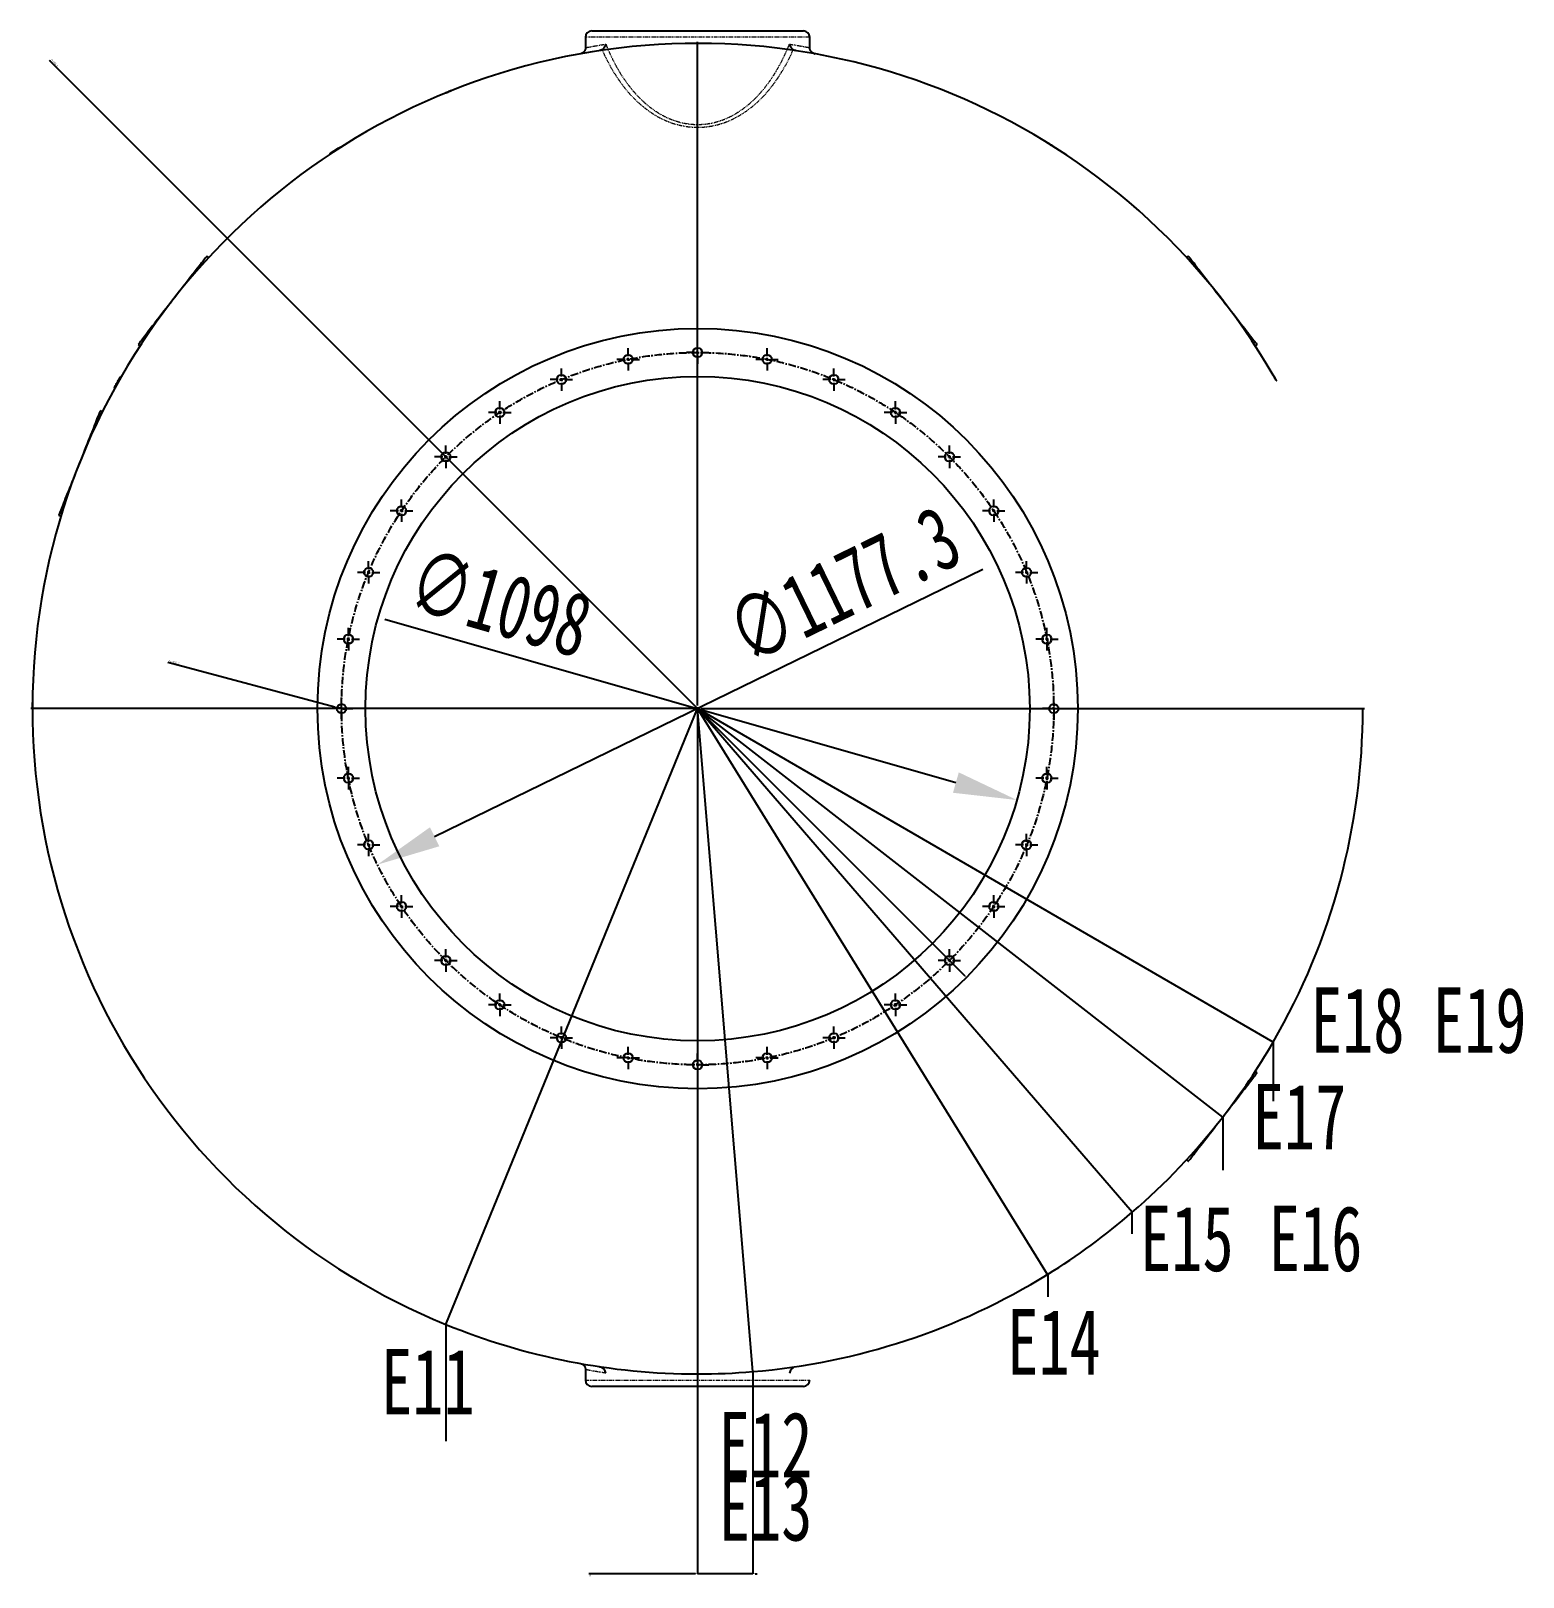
# Model space of a CAD drawing. Header units: millimetres. Extents: x -12403 to 8666, y -15213 to 13435.
# Drawn here: x -12403 to -9937, y -13900 to -11345 of the extents above; entities that cross this region are included whole.
import ezdxf

# ---------------------------------------------------------------- set-up
doc = ezdxf.new("R2010")
doc.units = ezdxf.units.MM
doc.header["$PDSIZE"] = -1
doc.linetypes.add('CENTERX2', pattern=[20.32, 12.7, -2.54, 2.54, -2.54])
doc.linetypes.add('PHANTOM', pattern=[12.7, 6.35, -1.27, 1.27, -1.27, 1.27, -1.27])
doc.layers.add('10', color=7, linetype='Continuous')
doc.styles.add('SLDTEXTSTYLE0', font='TXT', dxfattribs={"width": 0.7})
doc.dimstyles.new('SLDDIMSTYLE10', dxfattribs={"dimscale": 30, "dimtxt": 3.5, "dimasz": 3.5, "dimexe": 0, "dimexo": 0.0625, "dimgap": 0.875, "dimtad": 2, "dimdec": 1, "dimrnd": 1e-09, "dimzin": 12, "dimdsep": 46, "dimtxsty": 'SLDTEXTSTYLE0', "dimcen": 0, "dimadec": 0, "dimazin": 3, "dimtfac": 1, "dimtdec": 1, "dimtmove": 0, "dimatfit": 3, "dimfxl": 0, "dimfrac": 2, "dimtolj": 1, "dimtzin": 12, "dimarcsym": 0})
doc.dimstyles.new('SLDDIMSTYLE11', dxfattribs={"dimtxt": 3.5, "dimasz": 3.5, "dimexe": 0, "dimexo": 0.0625, "dimgap": 0.875, "dimtad": 2, "dimdec": 1, "dimrnd": 1e-09, "dimzin": 12, "dimdsep": 46, "dimtxsty": 'SLDTEXTSTYLE0', "dimcen": 0, "dimadec": 0, "dimazin": 3, "dimtfac": 1, "dimtdec": 1, "dimtmove": 0, "dimatfit": 3, "dimfxl": 0, "dimfrac": 2, "dimtolj": 1, "dimtzin": 12, "dimarcsym": 0})
doc.dimstyles.new('SLDDIMSTYLE12', dxfattribs={"dimtxt": 3.5, "dimasz": 3.5, "dimexe": 0, "dimexo": 0.0625, "dimgap": 0.875, "dimtad": 2, "dimdec": 1, "dimrnd": 1e-09, "dimzin": 12, "dimdsep": 46, "dimtxsty": 'SLDTEXTSTYLE0', "dimblk1": 'NONE', "dimsah": 1, "dimcen": 0, "dimadec": 0, "dimazin": 3, "dimtfac": 1, "dimtdec": 1, "dimtmove": 0, "dimatfit": 3, "dimldrblk": 'NONE', "dimfxl": 0, "dimfrac": 2, "dimtolj": 1, "dimtzin": 12, "dimarcsym": 0})
doc.dimstyles.new('SLDDIMSTYLE9', dxfattribs={"dimtxt": 3.5, "dimasz": 3.5, "dimexe": 0, "dimexo": 0.0625, "dimgap": 0.875, "dimtad": 2, "dimdec": 0, "dimrnd": 1e-09, "dimzin": 12, "dimdsep": 46, "dimtxsty": 'SLDTEXTSTYLE0', "dimcen": 0.09, "dimadec": 0, "dimazin": 3, "dimtfac": 1, "dimtdec": 0, "dimtmove": 0, "dimatfit": 0, "dimfxl": 0, "dimfrac": 2, "dimtolj": 1, "dimtzin": 12, "dimarcsym": 0})

# ---------------------------------------------------------------- blocks, each defined once
blk = doc.blocks.new('*D258')
at = {"layer": '10', "color": 0, "lineweight": -2, "transparency": 16777216}
for p, q in [((-11301.4, -13567), (-11301.4, -13894.7)), ((-11209.9, -13635.7), (-11209.9, -13894.7)), ((-11304.9, -13894.7), (-11481.3, -13894.7)), ((-11209.9, -13894.7), (-11301.4, -13894.7)), ((-11206.4, -13894.7), (-11202.9, -13894.7))]:
    blk.add_line(p, q, dxfattribs=at)
at = {"layer": '10', "color": 0, "transparency": 16777216}
for points in [[(-11304.9, -13894.1), (-11304.9, -13895.3), (-11301.4, -13894.7)], [(-11206.4, -13894.1), (-11206.4, -13895.3), (-11209.9, -13894.7)]]:
    blk.add_solid(points, dxfattribs=at)
at = {"layer": 'Defpoints', "color": 0, "transparency": 16777216}
for p in [(-11301.4, -13567), (-11209.9, -13635.6), (-11301.4, -13894.7)]:
    blk.add_point(p, dxfattribs=at)
at = {"layer": '10', "color": 0, "transparency": 16777216, "insert": (-11478.8, -13895.6), "char_height": 3.5, "attachment_point": 2, "style": 'SLDTEXTSTYLE0'}
blk.add_mtext('\\A1;91', dxfattribs=at)
blk = doc.blocks.new('*D259')
at = {"layer": '10', "color": 0, "lineweight": -2, "transparency": 16777216}
blk.add_line((-10829.7, -12235.1), (-11736.2, -12676.7), dxfattribs=at)
at = {"layer": '10', "color": 0, "transparency": 16777216}
blk.add_solid([(-11743.8, -12660.9), (-11728.5, -12692.4), (-11830.6, -12722.7)], dxfattribs=at)
at = {"layer": 'Defpoints', "color": 0, "transparency": 16777216}
for p in [(-10772.2, -12207.1), (-11830.6, -12722.7)]:
    blk.add_point(p, dxfattribs=at)
at = {"layer": '10', "color": 0, "transparency": 16777216, "insert": (-11263.1, -12300.3), "char_height": 105, "attachment_point": 1, "rotation": 25.972, "style": 'SLDTEXTSTYLE0'}
blk.add_mtext('\\A1;∅1177.3', dxfattribs=at)
blk = doc.blocks.new('*D260')
at = {"layer": '10', "color": 0, "lineweight": -2, "transparency": 16777216}
blk.add_line((-12373.1, -11393.1), (-10859.6, -12906.7), dxfattribs=at)
at = {"layer": '10', "color": 0, "transparency": 16777216}
blk.add_solid([(-10859.2, -12906.3), (-10860, -12907.1), (-10857.1, -12909.2)], dxfattribs=at)
at = {"layer": 'Defpoints', "color": 0, "transparency": 16777216}
for p in [(-11745.6, -12020.6), (-10857.1, -12909.2)]:
    blk.add_point(p, dxfattribs=at)
at = {"layer": '10', "color": 0, "transparency": 16777216, "insert": (-12369.4, -11390.7), "char_height": 3.5, "attachment_point": 1, "rotation": 315, "style": 'SLDTEXTSTYLE0'}
blk.add_mtext('\\A1;∅1256.6', dxfattribs=at)
blk = doc.blocks.new('*D261')
at = {"layer": '10', "color": 0, "lineweight": -2, "transparency": 16777216}
blk.add_line((-11818.4, -12316.9), (-10874.5, -12587), dxfattribs=at)
at = {"layer": '10', "color": 0, "transparency": 16777216}
blk.add_solid([(-10869.7, -12570.2), (-10879.3, -12603.9), (-10773.6, -12615.9)], dxfattribs=at)
at = {"layer": 'Defpoints', "color": 0, "transparency": 16777216}
for p in [(-11829.2, -12313.8), (-10773.6, -12615.9)]:
    blk.add_point(p, dxfattribs=at)
at = {"layer": '10', "color": 0, "transparency": 16777216, "insert": (-11757.1, -12197.9), "char_height": 105, "attachment_point": 1, "rotation": 344.0295, "style": 'SLDTEXTSTYLE0'}
blk.add_mtext('\\A1;∅1098', dxfattribs=at)
blk = doc.blocks.new('*D262')
at = {"layer": '10', "color": 0, "lineweight": -2, "transparency": 16777216}
for p, q in [((-12176.9, -12388), (-11900.9, -12462)), ((-11882.6, -12466.9), (-11897.5, -12462.9))]:
    blk.add_line(p, q, dxfattribs=at)
at = {"layer": '10', "color": 0, "transparency": 16777216}
blk.add_solid([(-11900.7, -12461.4), (-11901, -12462.5), (-11897.5, -12462.9)], dxfattribs=at)
at = {"layer": 'Defpoints', "color": 0, "transparency": 16777216}
for p in [(-11897.5, -12462.9), (-11882.6, -12466.9)]:
    blk.add_point(p, dxfattribs=at)
at = {"layer": '10', "color": 0, "transparency": 16777216, "insert": (-12175, -12384), "char_height": 3.5, "attachment_point": 1, "rotation": 345, "style": 'SLDTEXTSTYLE0'}
blk.add_mtext('\\A1;32-∅15.5', dxfattribs=at)
blk = doc.blocks.new('_NONE')
blk = doc.blocks.new('SW_CENTERMARKSYMBOL_89')
at = {"layer": '10', "color": 0}
for p, q in [((0, 0.167), (0, 20.417)), ((-0.167, 0), (-20.417, 0)), ((0, 0), (-0.083, 0)), ((0, 0), (0, 0.083)), ((0, 0), (0, -0.083)), ((0, 0), (0.083, 0)), ((0.167, 0), (20.417, 0)), ((0, -0.167), (0, -20.417))]:
    blk.add_line(p, q, dxfattribs=at)
blk = doc.blocks.new('SW_CENTERMARKSYMBOL_90')
at = {"layer": '10', "color": 0}
for p, q in [((-0.167, 0), (-0.6, 0)), ((0, 0), (-0.083, 0)), ((0, 0.167), (0, 0.6)), ((0, 0), (0, 0.083)), ((0, 0), (0, -0.083)), ((0, 0), (0.083, 0)), ((0.167, 0), (0.6, 0)), ((0, -0.167), (0, -0.6))]:
    blk.add_line(p, q, dxfattribs=at)
blk = doc.blocks.new('SW_CENTERMARKSYMBOL_91')
at = {"layer": '10', "color": 0}
for p, q in [((-0.167, 0), (-0.6, 0)), ((0, 0), (-0.083, 0)), ((0, 0.167), (0, 0.6)), ((0, 0), (0, 0.083)), ((0, 0), (0, -0.083)), ((0, 0), (0.083, 0)), ((0.167, 0), (0.6, 0)), ((0, -0.167), (0, -0.6))]:
    blk.add_line(p, q, dxfattribs=at)
blk = doc.blocks.new('SW_CENTERMARKSYMBOL_92')
at = {"layer": '10', "color": 0}
for p, q in [((-0.167, 0), (-0.6, 0)), ((0, 0), (-0.083, 0)), ((0, 0.167), (0, 0.6)), ((0, 0), (0, 0.083)), ((0, 0), (0, -0.083)), ((0, 0), (0.083, 0)), ((0.167, 0), (0.6, 0)), ((0, -0.167), (0, -0.6))]:
    blk.add_line(p, q, dxfattribs=at)
blk = doc.blocks.new('SW_CENTERMARKSYMBOL_93')
at = {"layer": '10', "color": 0}
for p, q in [((-0.167, 0), (-0.6, 0)), ((0, 0), (-0.083, 0)), ((0, 0.167), (0, 0.6)), ((0, 0), (0, 0.083)), ((0, 0), (0, -0.083)), ((0, 0), (0.083, 0)), ((0.167, 0), (0.6, 0)), ((0, -0.167), (0, -0.6))]:
    blk.add_line(p, q, dxfattribs=at)
blk = doc.blocks.new('SW_CENTERMARKSYMBOL_94')
at = {"layer": '10', "color": 0}
for p, q in [((-0.167, 0), (-0.6, 0)), ((0, 0), (-0.083, 0)), ((0, 0.167), (0, 0.6)), ((0, 0), (0, 0.083)), ((0, 0), (0, -0.083)), ((0, 0), (0.083, 0)), ((0.167, 0), (0.6, 0)), ((0, -0.167), (0, -0.6))]:
    blk.add_line(p, q, dxfattribs=at)
blk = doc.blocks.new('SW_CENTERMARKSYMBOL_95')
at = {"layer": '10', "color": 0}
for p, q in [((-0.167, 0), (-0.6, 0)), ((0, 0), (-0.083, 0)), ((0, 0.167), (0, 0.6)), ((0, 0), (0, 0.083)), ((0, 0), (0, -0.083)), ((0, 0), (0.083, 0)), ((0.167, 0), (0.6, 0)), ((0, -0.167), (0, -0.6))]:
    blk.add_line(p, q, dxfattribs=at)
blk = doc.blocks.new('SW_CENTERMARKSYMBOL_96')
at = {"layer": '10', "color": 0}
for p, q in [((-0.167, 0), (-0.6, 0)), ((0, 0), (-0.083, 0)), ((0, 0.167), (0, 0.6)), ((0, 0), (0, 0.083)), ((0, 0), (0, -0.083)), ((0, 0), (0.083, 0)), ((0.167, 0), (0.6, 0)), ((0, -0.167), (0, -0.6))]:
    blk.add_line(p, q, dxfattribs=at)
blk = doc.blocks.new('SW_CENTERMARKSYMBOL_97')
at = {"layer": '10', "color": 0}
for p, q in [((-0.167, 0), (-0.6, 0)), ((0, 0), (-0.083, 0)), ((0, 0.167), (0, 0.6)), ((0, 0), (0, 0.083)), ((0, 0), (0, -0.083)), ((0, 0), (0.083, 0)), ((0.167, 0), (0.6, 0)), ((0, -0.167), (0, -0.6))]:
    blk.add_line(p, q, dxfattribs=at)
blk = doc.blocks.new('SW_CENTERMARKSYMBOL_98')
at = {"layer": '10', "color": 0}
for p, q in [((-0.167, 0), (-0.6, 0)), ((0, 0), (-0.083, 0)), ((0, 0.167), (0, 0.6)), ((0, 0), (0, 0.083)), ((0, 0), (0, -0.083)), ((0, 0), (0.083, 0)), ((0.167, 0), (0.6, 0)), ((0, -0.167), (0, -0.6))]:
    blk.add_line(p, q, dxfattribs=at)
blk = doc.blocks.new('SW_CENTERMARKSYMBOL_99')
at = {"layer": '10', "color": 0}
for p, q in [((-0.167, 0), (-0.6, 0)), ((0, 0), (-0.083, 0)), ((0, 0.167), (0, 0.6)), ((0, 0), (0, 0.083)), ((0, 0), (0, -0.083)), ((0, 0), (0.083, 0)), ((0.167, 0), (0.6, 0)), ((0, -0.167), (0, -0.6))]:
    blk.add_line(p, q, dxfattribs=at)
blk = doc.blocks.new('SW_CENTERMARKSYMBOL_100')
at = {"layer": '10', "color": 0}
for p, q in [((-0.167, 0), (-0.6, 0)), ((0, 0), (-0.083, 0)), ((0, 0.167), (0, 0.6)), ((0, 0), (0, 0.083)), ((0, 0), (0, -0.083)), ((0, 0), (0.083, 0)), ((0.167, 0), (0.6, 0)), ((0, -0.167), (0, -0.6))]:
    blk.add_line(p, q, dxfattribs=at)
blk = doc.blocks.new('SW_CENTERMARKSYMBOL_101')
at = {"layer": '10', "color": 0}
for p, q in [((-0.167, 0), (-0.6, 0)), ((0, 0), (-0.083, 0)), ((0, 0.167), (0, 0.6)), ((0, 0), (0, 0.083)), ((0, 0), (0, -0.083)), ((0, 0), (0.083, 0)), ((0.167, 0), (0.6, 0)), ((0, -0.167), (0, -0.6))]:
    blk.add_line(p, q, dxfattribs=at)
blk = doc.blocks.new('SW_CENTERMARKSYMBOL_102')
at = {"layer": '10', "color": 0}
for p, q in [((-0.167, 0), (-0.6, 0)), ((0, 0), (-0.083, 0)), ((0, 0.167), (0, 0.6)), ((0, 0), (0, 0.083)), ((0, 0), (0, -0.083)), ((0, 0), (0.083, 0)), ((0.167, 0), (0.6, 0)), ((0, -0.167), (0, -0.6))]:
    blk.add_line(p, q, dxfattribs=at)
blk = doc.blocks.new('SW_CENTERMARKSYMBOL_103')
at = {"layer": '10', "color": 0}
for p, q in [((-0.167, 0), (-0.6, 0)), ((0, 0), (-0.083, 0)), ((0, 0.167), (0, 0.6)), ((0, 0), (0, 0.083)), ((0, 0), (0, -0.083)), ((0, 0), (0.083, 0)), ((0.167, 0), (0.6, 0)), ((0, -0.167), (0, -0.6))]:
    blk.add_line(p, q, dxfattribs=at)
blk = doc.blocks.new('SW_CENTERMARKSYMBOL_104')
at = {"layer": '10', "color": 0}
for p, q in [((-0.167, 0), (-0.6, 0)), ((0, 0), (-0.083, 0)), ((0, 0.167), (0, 0.6)), ((0, 0), (0, 0.083)), ((0, 0), (0, -0.083)), ((0, 0), (0.083, 0)), ((0.167, 0), (0.6, 0)), ((0, -0.167), (0, -0.6))]:
    blk.add_line(p, q, dxfattribs=at)
blk = doc.blocks.new('SW_CENTERMARKSYMBOL_105')
at = {"layer": '10', "color": 0}
for p, q in [((-0.167, 0), (-0.6, 0)), ((0, 0), (-0.083, 0)), ((0, 0.167), (0, 0.6)), ((0, 0), (0, 0.083)), ((0, 0), (0, -0.083)), ((0, 0), (0.083, 0)), ((0.167, 0), (0.6, 0)), ((0, -0.167), (0, -0.6))]:
    blk.add_line(p, q, dxfattribs=at)
blk = doc.blocks.new('SW_CENTERMARKSYMBOL_106')
at = {"layer": '10', "color": 0}
for p, q in [((-0.167, 0), (-0.6, 0)), ((0, 0), (-0.083, 0)), ((0, 0.167), (0, 0.6)), ((0, 0), (0, 0.083)), ((0, 0), (0, -0.083)), ((0, 0), (0.083, 0)), ((0.167, 0), (0.6, 0)), ((0, -0.167), (0, -0.6))]:
    blk.add_line(p, q, dxfattribs=at)
blk = doc.blocks.new('SW_CENTERMARKSYMBOL_107')
at = {"layer": '10', "color": 0}
for p, q in [((-0.167, 0), (-0.6, 0)), ((0, 0), (-0.083, 0)), ((0, 0.167), (0, 0.6)), ((0, 0), (0, 0.083)), ((0, 0), (0, -0.083)), ((0, 0), (0.083, 0)), ((0.167, 0), (0.6, 0)), ((0, -0.167), (0, -0.6))]:
    blk.add_line(p, q, dxfattribs=at)
blk = doc.blocks.new('SW_CENTERMARKSYMBOL_108')
at = {"layer": '10', "color": 0}
for p, q in [((-0.167, 0), (-0.6, 0)), ((0, 0), (-0.083, 0)), ((0, 0.167), (0, 0.6)), ((0, 0), (0, 0.083)), ((0, 0), (0, -0.083)), ((0, 0), (0.083, 0)), ((0.167, 0), (0.6, 0)), ((0, -0.167), (0, -0.6))]:
    blk.add_line(p, q, dxfattribs=at)
blk = doc.blocks.new('SW_CENTERMARKSYMBOL_109')
at = {"layer": '10', "color": 0}
for p, q in [((-0.167, 0), (-0.6, 0)), ((0, 0), (-0.083, 0)), ((0, 0.167), (0, 0.6)), ((0, 0), (0, 0.083)), ((0, 0), (0, -0.083)), ((0, 0), (0.083, 0)), ((0.167, 0), (0.6, 0)), ((0, -0.167), (0, -0.6))]:
    blk.add_line(p, q, dxfattribs=at)
blk = doc.blocks.new('SW_CENTERMARKSYMBOL_110')
at = {"layer": '10', "color": 0}
for p, q in [((-0.167, 0), (-0.6, 0)), ((0, 0), (-0.083, 0)), ((0, 0.167), (0, 0.6)), ((0, 0), (0, 0.083)), ((0, 0), (0, -0.083)), ((0, 0), (0.083, 0)), ((0.167, 0), (0.6, 0)), ((0, -0.167), (0, -0.6))]:
    blk.add_line(p, q, dxfattribs=at)
blk = doc.blocks.new('SW_CENTERMARKSYMBOL_111')
at = {"layer": '10', "color": 0}
for p, q in [((-0.167, 0), (-0.6, 0)), ((0, 0), (-0.083, 0)), ((0, 0.167), (0, 0.6)), ((0, 0), (0, 0.083)), ((0, 0), (0, -0.083)), ((0, 0), (0.083, 0)), ((0.167, 0), (0.6, 0)), ((0, -0.167), (0, -0.6))]:
    blk.add_line(p, q, dxfattribs=at)
blk = doc.blocks.new('SW_CENTERMARKSYMBOL_112')
at = {"layer": '10', "color": 0}
for p, q in [((-0.167, 0), (-0.6, 0)), ((0, 0), (-0.083, 0)), ((0, 0.167), (0, 0.6)), ((0, 0), (0, 0.083)), ((0, 0), (0, -0.083)), ((0, 0), (0.083, 0)), ((0.167, 0), (0.6, 0)), ((0, -0.167), (0, -0.6))]:
    blk.add_line(p, q, dxfattribs=at)
blk = doc.blocks.new('SW_CENTERMARKSYMBOL_113')
at = {"layer": '10', "color": 0}
for p, q in [((-0.167, 0), (-0.6, 0)), ((0, 0), (-0.083, 0)), ((0, 0.167), (0, 0.6)), ((0, 0), (0, 0.083)), ((0, 0), (0, -0.083)), ((0, 0), (0.083, 0)), ((0.167, 0), (0.6, 0)), ((0, -0.167), (0, -0.6))]:
    blk.add_line(p, q, dxfattribs=at)
blk = doc.blocks.new('SW_CENTERMARKSYMBOL_114')
at = {"layer": '10', "color": 0}
for p, q in [((-0.167, 0), (-0.6, 0)), ((0, 0), (-0.083, 0)), ((0, 0.167), (0, 0.6)), ((0, 0), (0, 0.083)), ((0, 0), (0, -0.083)), ((0, 0), (0.083, 0)), ((0.167, 0), (0.6, 0)), ((0, -0.167), (0, -0.6))]:
    blk.add_line(p, q, dxfattribs=at)
blk = doc.blocks.new('SW_CENTERMARKSYMBOL_115')
at = {"layer": '10', "color": 0}
for p, q in [((-0.167, 0), (-0.6, 0)), ((0, 0), (-0.083, 0)), ((0, 0.167), (0, 0.6)), ((0, 0), (0, 0.083)), ((0, 0), (0, -0.083)), ((0, 0), (0.083, 0)), ((0.167, 0), (0.6, 0)), ((0, -0.167), (0, -0.6))]:
    blk.add_line(p, q, dxfattribs=at)
blk = doc.blocks.new('SW_CENTERMARKSYMBOL_116')
at = {"layer": '10', "color": 0}
for p, q in [((-0.167, 0), (-0.6, 0)), ((0, 0), (-0.083, 0)), ((0, 0.167), (0, 0.6)), ((0, 0), (0, 0.083)), ((0, 0), (0, -0.083)), ((0, 0), (0.083, 0)), ((0.167, 0), (0.6, 0)), ((0, -0.167), (0, -0.6))]:
    blk.add_line(p, q, dxfattribs=at)
blk = doc.blocks.new('SW_CENTERMARKSYMBOL_117')
at = {"layer": '10', "color": 0}
for p, q in [((-0.167, 0), (-0.6, 0)), ((0, 0), (-0.083, 0)), ((0, 0.167), (0, 0.6)), ((0, 0), (0, 0.083)), ((0, 0), (0, -0.083)), ((0, 0), (0.083, 0)), ((0.167, 0), (0.6, 0)), ((0, -0.167), (0, -0.6))]:
    blk.add_line(p, q, dxfattribs=at)
blk = doc.blocks.new('SW_CENTERMARKSYMBOL_118')
at = {"layer": '10', "color": 0}
for p, q in [((-0.167, 0), (-0.6, 0)), ((0, 0), (-0.083, 0)), ((0, 0.167), (0, 0.6)), ((0, 0), (0, 0.083)), ((0, 0), (0, -0.083)), ((0, 0), (0.083, 0)), ((0.167, 0), (0.6, 0)), ((0, -0.167), (0, -0.6))]:
    blk.add_line(p, q, dxfattribs=at)
blk = doc.blocks.new('SW_CENTERMARKSYMBOL_119')
at = {"layer": '10', "color": 0}
for p, q in [((-0.167, 0), (-0.6, 0)), ((0, 0), (-0.083, 0)), ((0, 0.167), (0, 0.6)), ((0, 0), (0, 0.083)), ((0, 0), (0, -0.083)), ((0, 0), (0.083, 0)), ((0.167, 0), (0.6, 0)), ((0, -0.167), (0, -0.6))]:
    blk.add_line(p, q, dxfattribs=at)
blk = doc.blocks.new('SW_CENTERMARKSYMBOL_120')
at = {"layer": '10', "color": 0}
for p, q in [((-0.167, 0), (-0.6, 0)), ((0, 0), (-0.083, 0)), ((0, 0.167), (0, 0.6)), ((0, 0), (0, 0.083)), ((0, 0), (0, -0.083)), ((0, 0), (0.083, 0)), ((0.167, 0), (0.6, 0)), ((0, -0.167), (0, -0.6))]:
    blk.add_line(p, q, dxfattribs=at)
blk = doc.blocks.new('SW_CENTERMARKSYMBOL_121')
at = {"layer": '10', "color": 0}
for p, q in [((-0.167, 0), (-0.6, 0)), ((0, 0), (-0.083, 0)), ((0, 0.167), (0, 0.6)), ((0, 0), (0, 0.083)), ((0, 0), (0, -0.083)), ((0, 0), (0.083, 0)), ((0.167, 0), (0.6, 0)), ((0, -0.167), (0, -0.6))]:
    blk.add_line(p, q, dxfattribs=at)
blk = doc.blocks.new('SW_CENTERMARKSYMBOL_122')
at = {"layer": '10', "color": 0}
for p, q in [((0, 0.167), (0, 35.667)), ((-0.167, 0), (-35.667, 0)), ((0, 0), (-0.083, 0)), ((0, 0), (0, 0.083)), ((0, 0), (0, -0.083)), ((0, 0), (0.083, 0)), ((0.167, 0), (35.667, 0)), ((0, -0.167), (0, -35.667))]:
    blk.add_line(p, q, dxfattribs=at)

msp = doc.modelspace()

# ---------------------------------------------------------------- linework, layer by layer
at = {"color": 7, "linetype": 'Continuous', "lineweight": 25}
for p, q in [((-11476.47, -11344.75), (-11126.27, -11344.75)), ((-11486.77, -11355.05), (-11486.77, -11372.44)), ((-11115.97, -11372.41), (-11115.97, -11355.05)), ((-11107.98, -11382.49), (-11107.55, -11382.57)), ((-11909.42, -11547.54), (-11909.15, -11547.95)), ((-11909.38, -11547.52), (-11908.9, -11548.43)), ((-11892.14, -11536.32), (-11892.18, -11536.35)), ((-11891.54, -11537.15), (-11892.18, -11536.35)), ((-11891.87, -11536.73), (-11892.14, -11536.32)), ((-12109.4, -11719.19), (-12112.48, -11716.79)), ((-10490.25, -11716.79), (-10493.34, -11719.19)), ((-12226.29, -11863.15), (-12223.2, -11865.55)), ((-10379.54, -11865.55), (-10376.45, -11863.15)), ((-12254.73, -11917.11), (-12255.67, -11916.58)), ((-12254.75, -11917.1), (-12255.67, -11916.58)), ((-12255.67, -11916.58), (-12255.67, -11916.58)), ((-12265.77, -11934.54), (-12264.83, -11935.06)), ((-12265.77, -11934.54), (-12264.85, -11935.05)), ((-12265.77, -11934.54), (-12265.77, -11934.54)), ((-12285.29, -11974.11), (-12288.93, -11972.67)), ((-12357.4, -12144.96), (-12353.76, -12146.41)), ((-12400.89, -12464.88), (-12400.89, -12454.58)), ((-10376.45, -13066.6), (-10379.54, -13064.2)), ((-10493.34, -13210.56), (-10490.25, -13212.97)), ((-11486.77, -13557.33), (-11486.77, -13574.7)), ((-11126.27, -13585), (-11476.47, -13585))]:
    msp.add_line(p, q, dxfattribs=at)
at = {"color": 8, "linetype": 'PHANTOM', "lineweight": 18}
for p, q in [((-11115.97, -11355.05), (-11486.77, -11355.05)), ((-11486.77, -13574.7), (-11115.97, -13574.7))]:
    msp.add_line(p, q, dxfattribs=at)
at = {"color": 7, "linetype": 'Continuous', "lineweight": 25, "flags": 128}
for points in [[(-11717.73, -11447.23), (-11715.87, -11446.47), (-11714.08, -11445.74), (-11712.43, -11445.07), (-11710.99, -11444.47), (-11709.8, -11443.99), (-11708.92, -11443.63), (-11708.38, -11443.41), (-11708.2, -11443.33), (-11708.38, -11443.41), (-11708.92, -11443.63), (-11709.8, -11443.99), (-11710.99, -11444.47), (-11712.43, -11445.07), (-11714.08, -11445.74), (-11715.87, -11446.47), (-11717.73, -11447.23)], [(-11909.38, -11547.52), (-11909.38, -11547.52), (-11909.42, -11547.54)], [(-11909.38, -11547.52), (-11909.34, -11547.49), (-11909.03, -11547.29), (-11908.42, -11546.9), (-11907.54, -11546.32), (-11906.41, -11545.59), (-11905.08, -11544.73), (-11903.59, -11543.76), (-11902, -11542.73), (-11900.37, -11541.67), (-11898.75, -11540.62), (-11897.21, -11539.61), (-11895.79, -11538.69), (-11894.55, -11537.89), (-11893.54, -11537.24), (-11892.79, -11536.75), (-11892.33, -11536.45), (-11892.18, -11536.35)], [(-10722.81, -11529.88), (-10721.1, -11530.93), (-10719.46, -11531.95), (-10717.94, -11532.89), (-10716.61, -11533.71), (-10715.52, -11534.38), (-10714.72, -11534.88), (-10714.22, -11535.19), (-10714.05, -11535.3), (-10714.22, -11535.19), (-10714.72, -11534.88), (-10715.52, -11534.38), (-10716.61, -11533.71), (-10717.94, -11532.89), (-10719.46, -11531.95), (-10721.1, -11530.93), (-10722.81, -11529.88)], [(-10583.05, -11632.42), (-10581.53, -11633.73), (-10580.07, -11635), (-10578.72, -11636.16), (-10577.54, -11637.18), (-10576.57, -11638.02), (-10575.85, -11638.64), (-10575.41, -11639.02), (-10575.26, -11639.15), (-10575.41, -11639.02), (-10575.85, -11638.64), (-10576.57, -11638.02), (-10577.54, -11637.18), (-10578.72, -11636.16), (-10580.07, -11635), (-10581.53, -11633.73), (-10583.05, -11632.42)], [(-12112.48, -11716.79), (-12112.6, -11716.93), (-12112.93, -11717.36), (-12113.49, -11718.08), (-12114.27, -11719.09), (-12115.27, -11720.37), (-12116.48, -11721.93), (-12117.9, -11723.75), (-12119.52, -11725.84), (-12121.34, -11728.18), (-12123.35, -11730.76), (-12125.54, -11733.58), (-12127.91, -11736.62), (-12130.43, -11739.87), (-12133.12, -11743.32), (-12135.94, -11746.95), (-12138.9, -11750.76), (-12141.97, -11754.71), (-12145.16, -11758.81), (-12148.44, -11763.03), (-12151.8, -11767.35), (-12155.23, -11771.77), (-12158.72, -11776.26), (-12162.25, -11780.8), (-12165.81, -11785.37), (-12169.39, -11789.97)], [(-10490.25, -11716.79), (-10490.14, -11716.93), (-10489.8, -11717.36), (-10489.24, -11718.08), (-10488.46, -11719.09), (-10487.47, -11720.37), (-10486.26, -11721.93), (-10484.84, -11723.75), (-10483.21, -11725.84), (-10481.39, -11728.18), (-10479.38, -11730.76), (-10477.19, -11733.58), (-10474.83, -11736.62), (-10472.3, -11739.87), (-10469.62, -11743.32), (-10466.8, -11746.95), (-10463.84, -11750.76), (-10460.76, -11754.71), (-10457.58, -11758.81), (-10454.3, -11763.03), (-10450.93, -11767.35), (-10447.5, -11771.77), (-10444.01, -11776.26), (-10440.48, -11780.8), (-10436.92, -11785.37), (-10433.35, -11789.97)], [(-12169.39, -11789.97), (-12172.96, -11794.56), (-12176.52, -11799.14), (-12180.05, -11803.68), (-12183.54, -11808.17), (-12186.97, -11812.58), (-12190.33, -11816.91), (-12193.61, -11821.13), (-12196.8, -11825.22), (-12199.87, -11829.18), (-12202.83, -11832.98), (-12205.66, -11836.62), (-12208.34, -11840.07), (-12210.86, -11843.32), (-12213.23, -11846.36), (-12215.42, -11849.17), (-12217.43, -11851.76), (-12219.25, -11854.1), (-12220.87, -11856.19), (-12222.29, -11858.01), (-12223.5, -11859.57), (-12224.5, -11860.85), (-12225.28, -11861.85), (-12225.84, -11862.57), (-12226.17, -11863.01), (-12226.29, -11863.15)], [(-10433.35, -11789.97), (-10432.12, -11791.55), (-10430.93, -11793.08), (-10429.84, -11794.49), (-10428.88, -11795.72), (-10428.09, -11796.73), (-10427.51, -11797.48), (-10427.15, -11797.94), (-10427.03, -11798.1), (-10427.15, -11797.94), (-10427.51, -11797.48), (-10428.09, -11796.73), (-10428.88, -11795.72), (-10429.84, -11794.49), (-10430.93, -11793.08), (-10432.12, -11791.55), (-10433.35, -11789.97)], [(-10433.35, -11789.97), (-10429.78, -11794.56), (-10426.22, -11799.14), (-10422.69, -11803.68), (-10419.2, -11808.17), (-10415.77, -11812.58), (-10412.4, -11816.91), (-10409.12, -11821.13), (-10405.94, -11825.22), (-10402.86, -11829.18), (-10399.9, -11832.98), (-10397.08, -11836.62), (-10394.4, -11840.07), (-10391.87, -11843.32), (-10389.51, -11846.36), (-10387.32, -11849.17), (-10385.31, -11851.76), (-10383.49, -11854.1), (-10381.86, -11856.19), (-10380.44, -11858.01), (-10379.23, -11859.57), (-10378.24, -11860.85), (-10377.46, -11861.85), (-10376.9, -11862.57), (-10376.56, -11863.01), (-10376.45, -11863.15)], [(-12265.77, -11934.54), (-12265.68, -11934.37), (-12265.41, -11933.89), (-12264.97, -11933.11), (-12264.37, -11932.06), (-12263.65, -11930.77), (-12262.82, -11929.29), (-12261.91, -11927.67), (-12260.96, -11925.99), (-12260, -11924.28), (-12259.07, -11922.62), (-12258.2, -11921.07), (-12257.41, -11919.68), (-12256.75, -11918.5), (-12256.23, -11917.58), (-12255.88, -11916.94), (-12255.7, -11916.62), (-12255.67, -11916.58)], [(-10349.9, -11913.83), (-10348.89, -11915.57), (-10347.92, -11917.24), (-10347.03, -11918.78), (-10346.25, -11920.13), (-10345.6, -11921.24), (-10345.13, -11922.06), (-10344.83, -11922.57), (-10344.73, -11922.74), (-10344.83, -11922.57), (-10345.13, -11922.06), (-10345.6, -11921.24), (-10346.25, -11920.13), (-10347.03, -11918.78), (-10347.92, -11917.24), (-10348.89, -11915.57), (-10349.9, -11913.83)], [(-12288.93, -11972.67), (-12289, -11972.84), (-12289.2, -11973.35), (-12289.54, -11974.2), (-12290.01, -11975.38), (-12290.61, -11976.89), (-12291.33, -11978.72), (-12292.19, -11980.87), (-12293.17, -11983.33), (-12294.26, -11986.08), (-12295.47, -11989.12), (-12296.79, -11992.44), (-12298.21, -11996.02), (-12299.73, -11999.85), (-12301.34, -12003.9), (-12303.04, -12008.18), (-12304.82, -12012.66), (-12306.67, -12017.32), (-12308.59, -12022.14), (-12310.56, -12027.1), (-12312.59, -12032.2), (-12314.65, -12037.39), (-12316.75, -12042.67), (-12318.87, -12048.02), (-12321.02, -12053.41), (-12323.17, -12058.82)], [(-12323.17, -12058.82), (-12325.32, -12064.23), (-12327.46, -12069.61), (-12329.58, -12074.96), (-12331.68, -12080.24), (-12333.74, -12085.44), (-12335.77, -12090.53), (-12337.74, -12095.5), (-12339.66, -12100.32), (-12341.51, -12104.98), (-12343.29, -12109.45), (-12344.99, -12113.73), (-12346.6, -12117.79), (-12348.12, -12121.62), (-12349.54, -12125.19), (-12350.86, -12128.51), (-12352.07, -12131.55), (-12353.17, -12134.31), (-12354.14, -12136.76), (-12355, -12138.91), (-12355.72, -12140.75), (-12356.32, -12142.26), (-12356.79, -12143.44), (-12357.13, -12144.28), (-12357.33, -12144.79), (-12357.4, -12144.96)], [(-10433.35, -13139.78), (-10429.78, -13135.19), (-10426.22, -13130.61), (-10422.69, -13126.07), (-10419.2, -13121.58), (-10415.77, -13117.17), (-10412.4, -13112.84), (-10409.12, -13108.63), (-10405.94, -13104.53), (-10402.86, -13100.57), (-10399.9, -13096.77), (-10397.08, -13093.14), (-10394.4, -13089.69), (-10391.87, -13086.44), (-10389.51, -13083.4), (-10387.32, -13080.58), (-10385.31, -13077.99), (-10383.49, -13075.65), (-10381.86, -13073.57), (-10380.44, -13071.74), (-10379.23, -13070.18), (-10378.24, -13068.9), (-10377.46, -13067.9), (-10376.9, -13067.18), (-10376.56, -13066.75), (-10376.45, -13066.6)], [(-10490.25, -13212.97), (-10490.14, -13212.82), (-10489.8, -13212.39), (-10489.24, -13211.67), (-10488.46, -13210.67), (-10487.47, -13209.38), (-10486.26, -13207.83), (-10484.84, -13206), (-10483.21, -13203.91), (-10481.39, -13201.57), (-10479.38, -13198.99), (-10477.19, -13196.17), (-10474.83, -13193.13), (-10472.3, -13189.88), (-10469.62, -13186.43), (-10466.8, -13182.8), (-10463.84, -13179), (-10460.76, -13175.04), (-10457.58, -13170.94), (-10454.3, -13166.72), (-10450.93, -13162.4), (-10447.5, -13157.98), (-10444.01, -13153.5), (-10440.48, -13148.96), (-10436.92, -13144.38), (-10433.35, -13139.78)], [(-10722.81, -13399.88), (-10724.52, -13400.93), (-10726.16, -13401.95), (-10727.67, -13402.89), (-10729, -13403.71), (-10730.09, -13404.38), (-10730.9, -13404.88), (-10731.4, -13405.19), (-10731.57, -13405.3), (-10731.4, -13405.19), (-10730.9, -13404.88), (-10730.09, -13404.38), (-10729, -13403.71), (-10727.67, -13402.89), (-10726.16, -13401.95), (-10724.52, -13400.93), (-10722.81, -13399.88)]]:
    msp.add_lwpolyline(points, dxfattribs=at)
at = {"color": 7, "linetype": 'Continuous', "lineweight": 25}
for centre, radius in [((-11301.37, -12464.88), 628.3), ((-11416.21, -11887.54), 7.73), ((-11301.37, -11876.23), 7.73), ((-11186.53, -11887.54), 7.73), ((-11301.37, -12464.88), 548.99), ((-11526.63, -11921.04), 7.73), ((-11076.1, -11921.04), 7.73), ((-11628.4, -11975.44), 7.73), ((-10974.33, -11975.44), 7.73), ((-11717.6, -12048.64), 7.73), ((-10885.13, -12048.64), 7.73), ((-11790.81, -12137.84), 7.72), ((-10811.93, -12137.84), 7.73), ((-11845.2, -12239.61), 7.73), ((-10757.53, -12239.61), 7.73), ((-11878.7, -12350.04), 7.73), ((-10724.03, -12350.04), 7.73), ((-11890.01, -12464.88), 7.73), ((-10712.72, -12464.88), 7.73), ((-11878.7, -12579.72), 7.73), ((-10724.03, -12579.72), 7.73), ((-11845.2, -12690.14), 7.73), ((-10757.53, -12690.14), 7.72), ((-11790.81, -12791.91), 7.73), ((-10811.93, -12791.91), 7.73), ((-11717.6, -12881.11), 7.72), ((-10885.13, -12881.11), 7.73), ((-11628.4, -12954.32), 7.73), ((-10974.33, -12954.32), 7.73), ((-11526.63, -13008.71), 7.73), ((-11076.1, -13008.71), 7.73), ((-11416.21, -13042.21), 7.73), ((-11301.37, -13053.52), 7.72), ((-11186.53, -13042.21), 7.73)]:
    msp.add_circle(centre, radius, dxfattribs=at)
for centre, start, end in [((-11476.47, -11355.05), 90, 180), ((-11126.27, -11355.05), 0, 90), ((-11476.47, -13574.7), 180, 270), ((-11126.27, -13574.7), 270, 0)]:
    msp.add_arc(centre, 10.3, start, end, dxfattribs=at)
for start, end in [(30.07175, 247.74845), (329.9225, 0), (322.13394, 329.9225), (310.79045, 322.13394), (301.74845, 310.79045), (274.74845, 301.74845), (247.74845, 270), (270, 274.74845)]:
    msp.add_arc((-11301.37, -12464.88), 1099.53, start, end)
at = {"color": 8, "linetype": 'PHANTOM', "lineweight": 18}
for points, knots in [([(-11486.76, -11372.44), (-11486.76, -11372.44), (-11486.98, -11372.48), (-11486.22, -11372.34), (-11484.38, -11371.99), (-11481.05, -11371.37), (-11476.74, -11370.6), (-11471.77, -11369.72), (-11466.39, -11368.8), (-11460.26, -11367.79), (-11455.52, -11367.05), (-11453.15, -11366.68)], [0, 0, 0, 0, 0.0026058, 0.1379855, 0.2743397, 0.413764, 0.5542426, 0.6643828, 0.7750313, 0.8872497, 1, 1, 1, 1]), ([(-11453.15, -11366.68), (-11451.94, -11369.61), (-11448.71, -11377.44), (-11442.9, -11389.97), (-11435.46, -11404.18), (-11427.18, -11418.07), (-11419.03, -11430), (-11411.31, -11440.03), (-11404.28, -11448.28), (-11396.71, -11456.27), (-11388.53, -11463.95), (-11379.72, -11471.22), (-11370.37, -11477.87), (-11360.52, -11483.81), (-11351.22, -11488.43), (-11342.62, -11491.93), (-11334.9, -11494.51), (-11326.6, -11496.69), (-11317.73, -11498.32), (-11308.21, -11499.3), (-11298.5, -11499.46), (-11288.8, -11498.81), (-11279.34, -11497.37), (-11270.08, -11495.2), (-11260.99, -11492.29), (-11251.38, -11488.4), (-11241.5, -11483.42), (-11231.42, -11477.25), (-11221.86, -11470.33), (-11212.74, -11462.66), (-11204.12, -11454.37), (-11196.01, -11445.54), (-11188.41, -11436.25), (-11181.3, -11426.56), (-11174.65, -11416.5), (-11168.02, -11405.43), (-11161.52, -11393.3), (-11155.18, -11380.12), (-11151.45, -11371.16), (-11149.58, -11366.68)], [0, 0, 0, 0, 0.0234405, 0.0625177, 0.101592, 0.1410517, 0.1805062, 0.2063441, 0.2321943, 0.2580254, 0.2846062, 0.3112106, 0.3377753, 0.3637905, 0.3897987, 0.4078011, 0.4258247, 0.4438207, 0.4643587, 0.4848948, 0.5062261, 0.5275577, 0.5481665, 0.5687777, 0.5900722, 0.6113703, 0.6380443, 0.6647258, 0.6921654, 0.7196105, 0.7480568, 0.7765333, 0.8049915, 0.8341611, 0.8633477, 0.8925233, 0.9283409, 0.9641762, 1, 1, 1, 1]), ([(-11149.58, -11366.68), (-11146.86, -11367.1), (-11141.4, -11367.96), (-11134.42, -11369.13), (-11128.37, -11370.17), (-11123.42, -11371.06), (-11119.62, -11371.76), (-11117.16, -11372.22), (-11115.98, -11372.44), (-11116.09, -11372.42), (-11116.13, -11372.41)], [0, 0, 0, 0, 0.1299481, 0.2607219, 0.393996, 0.5281765, 0.6652363, 0.8033006, 0.9379714, 1, 1, 1, 1]), ([(-11143.56, -11375.63), (-11143.71, -11375.97), (-11146.46, -11382.24), (-11152.2, -11394.28), (-11160.42, -11409.14), (-11168.14, -11421.42), (-11174.97, -11431.28), (-11182.37, -11440.92), (-11190.39, -11450.3), (-11199.07, -11459.34), (-11208.17, -11467.69), (-11217.67, -11475.3), (-11227.61, -11482.19), (-11238.26, -11488.44), (-11248.72, -11493.47), (-11258.71, -11497.34), (-11268.15, -11500.24), (-11277.96, -11502.47), (-11287.96, -11503.94), (-11297.98, -11504.6), (-11308.04, -11504.47), (-11318.17, -11503.53), (-11328.97, -11501.65), (-11340.19, -11498.67), (-11351.81, -11494.44), (-11363.02, -11489.2), (-11373.55, -11483.18), (-11383.29, -11476.59), (-11392.28, -11469.59), (-11400.82, -11462.03), (-11408.92, -11453.97), (-11416.58, -11445.46), (-11425.05, -11435.01), (-11434.01, -11422.48), (-11443.18, -11407.69), (-11451.44, -11392.41), (-11456.55, -11381.61), (-11459.03, -11375.97), (-11459.18, -11375.63)], [0, 0, 0, 0, 0.0028036, 0.05045068, 0.09809199, 0.12702878, 0.15597675, 0.18490795, 0.21447598, 0.24406412, 0.27361967, 0.30104187, 0.3284591, 0.35656372, 0.38466042, 0.40603, 0.42739663, 0.44939897, 0.4713988, 0.49273059, 0.51406201, 0.53617667, 0.55829327, 0.58508375, 0.61188123, 0.63976104, 0.66764838, 0.69390707, 0.72020161, 0.74647357, 0.77363331, 0.80081512, 0.82798288, 0.87001539, 0.91205437, 0.95462359, 0.9971964, 1, 1, 1, 1]), ([(-11453.15, -13563.08), (-11455.69, -13562.68), (-11460.79, -13561.88), (-11467.39, -13560.78), (-11473.18, -13559.79), (-11478.13, -13558.91), (-11482.11, -13558.18), (-11484.96, -13557.65), (-11486.57, -13557.35), (-11486.62, -13557.34), (-11486.64, -13557.33)], [0, 0, 0, 0, 0.1210725, 0.2428116, 0.3666484, 0.4912118, 0.6248564, 0.7594301, 0.8969427, 1, 1, 1, 1])]:
    msp.add_open_spline(points, degree=3, knots=knots, dxfattribs=at)
at = {"color": 7, "linetype": 'Continuous', "lineweight": 25}
for points, knots in [([(-11453.15, -11366.68), (-11453.15, -11366.68), (-11453.44, -11367.79), (-11454.3, -11370.04), (-11456.31, -11373.25), (-11458.22, -11374.83), (-11459.18, -11375.63)], [0, 0, 0, 0, 0.00197894, 0.32743235, 0.66307058, 1, 1, 1, 1]), ([(-11143.56, -11375.63), (-11144.52, -11374.82), (-11146.44, -11373.23), (-11148.45, -11370.02), (-11149.3, -11367.78), (-11149.58, -11366.68), (-11149.58, -11366.68)], [0, 0, 0, 0, 0.3391695, 0.6770072, 0.998021, 1, 1, 1, 1]), ([(-11486.8, -11372.44), (-11486.8, -11372.84), (-11486.8, -11373.8), (-11487.12, -11375.26), (-11487.66, -11376.74), (-11488.38, -11378.04), (-11489.23, -11379.17), (-11490.15, -11380.11), (-11491.11, -11380.87), (-11492.05, -11381.46), (-11492.93, -11381.89), (-11493.68, -11382.18), (-11494.25, -11382.35), (-11494.62, -11382.45), (-11494.8, -11382.49), (-11494.86, -11382.5), (-11494.88, -11382.51)], [0, 0, 0, 0, 0.0850845, 0.201041, 0.3109538, 0.4151027, 0.5134836, 0.605774, 0.6914097, 0.7694869, 0.8386745, 0.8967281, 0.9389735, 0.9661714, 0.9842672, 1, 1, 1, 1]), ([(-11459.18, -11375.63), (-11459.65, -11375.92), (-11460.6, -11376.51), (-11461.98, -11377), (-11463.14, -11377.3), (-11463.76, -11377.4), (-11464.07, -11377.46)], [0, 0, 0, 0, 0.3181015, 0.6473924, 0.8231295, 1, 1, 1, 1]), ([(-11138.67, -11377.46), (-11139.23, -11377.35), (-11140.36, -11377.15), (-11141.73, -11376.65), (-11142.79, -11376.12), (-11143.3, -11375.79), (-11143.56, -11375.63)], [0, 0, 0, 0, 0.3204978, 0.6485099, 0.8233138, 1, 1, 1, 1]), ([(-11107.9, -11382.49), (-11107.94, -11382.49), (-11108.04, -11382.46), (-11108.4, -11382.38), (-11109.08, -11382.17), (-11110.08, -11381.78), (-11111.31, -11381.1), (-11112.54, -11380.17), (-11113.64, -11379.03), (-11114.55, -11377.73), (-11115.28, -11376.27), (-11115.76, -11374.65), (-11115.99, -11373.34), (-11115.95, -11372.6), (-11115.94, -11372.42)], [0, 0, 0, 0, 0.019541, 0.0437925, 0.0920765, 0.1718562, 0.2715062, 0.3876634, 0.4965896, 0.6061773, 0.7221377, 0.8414048, 0.9625399, 1, 1, 1, 1]), ([(-11494.82, -13547.27), (-11494.73, -13547.29), (-11494.29, -13547.38), (-11493.51, -13547.63), (-11492.43, -13548.09), (-11491.2, -13548.79), (-11489.97, -13549.77), (-11488.86, -13551), (-11487.98, -13552.33), (-11487.3, -13553.84), (-11486.88, -13555.48), (-11486.7, -13556.66), (-11486.75, -13557.28), (-11486.75, -13557.33)], [0, 0, 0, 0, 0.0192141, 0.0984414, 0.1760514, 0.2705388, 0.4017629, 0.5125426, 0.6259488, 0.7448667, 0.866728, 0.9902208, 1, 1, 1, 1]), ([(-11464.07, -13552.3), (-11463.51, -13552.4), (-11462.38, -13552.61), (-11461.01, -13553.11), (-11459.94, -13553.63), (-11459.43, -13553.96), (-11459.18, -13554.13)], [0, 0, 0, 0, 0.3204978, 0.6485099, 0.8233138, 1, 1, 1, 1]), ([(-11453.15, -13563.08), (-11453.15, -13563.07), (-11453.43, -13561.97), (-11454.28, -13559.73), (-11456.3, -13556.53), (-11458.22, -13554.93), (-11459.18, -13554.13)], [0, 0, 0, 0, 0.001979, 0.3229928, 0.6608305, 1, 1, 1, 1]), ([(-11143.56, -13554.13), (-11144.51, -13554.92), (-11146.42, -13556.51), (-11148.44, -13559.71), (-11149.3, -13561.96), (-11149.58, -13563.07), (-11149.58, -13563.08)], [0, 0, 0, 0, 0.33692942, 0.67256765, 0.99802106, 1, 1, 1, 1])]:
    msp.add_open_spline(points, degree=3, knots=knots, dxfattribs=at)
at = {"layer": '10', "color": 96}
for p in [(-11717.73, -13482.52), (-11210.35, -13560.63), (-10722.81, -13399.88), (-10583.05, -13297.33), (-10433.35, -13139.78), (-10349.9, -13015.93)]:
    msp.add_line(p, (-11301.37, -12464.88), dxfattribs=at)
at = {"layer": '10'}
for p, q in [((-10350.2, -13015.75), (-10350.2, -13113.59)), ((-11301.37, -13093.18), (-11301.37, -13732.3)), ((-10433.37, -13139.81), (-10433.37, -13227.69)), ((-10583.61, -13297.81), (-10583.61, -13333.01)), ((-10722.45, -13399.65), (-10722.45, -13437.24)), ((-11717.64, -13482.56), (-11717.64, -13675.42)), ((-11209.89, -13560.33), (-11209.89, -13635.61))]:
    msp.add_line(p, q, dxfattribs=at)
at = {"layer": '10', "linetype": 'CENTERX2'}
msp.add_circle((-11301.37, -12464.88), 588.64, dxfattribs=at)
at = {"layer": '10'}
for p in [(-10350.2, -13015.75), (-10433.37, -13139.81), (-10583.61, -13297.81), (-10722.45, -13399.65), (-11717.64, -13482.56), (-11209.89, -13560.33)]:
    msp.add_point(p, dxfattribs=at)

# ---------------------------------------------------------------- block references
at = {"layer": '10', "xscale": 30.9, "yscale": 30.9, "zscale": 30.9}
for name, p in [('SW_CENTERMARKSYMBOL_122', (-11301.37, -12464.88)), ('SW_CENTERMARKSYMBOL_89', (-11301.37, -12464.88)), ('SW_CENTERMARKSYMBOL_91', (-11416.21, -11887.54)), ('SW_CENTERMARKSYMBOL_90', (-11301.37, -11876.23)), ('SW_CENTERMARKSYMBOL_121', (-11186.53, -11887.54)), ('SW_CENTERMARKSYMBOL_92', (-11526.63, -11921.04)), ('SW_CENTERMARKSYMBOL_120', (-11076.1, -11921.04)), ('SW_CENTERMARKSYMBOL_93', (-11628.4, -11975.44)), ('SW_CENTERMARKSYMBOL_119', (-10974.33, -11975.44)), ('SW_CENTERMARKSYMBOL_94', (-11717.6, -12048.64)), ('SW_CENTERMARKSYMBOL_118', (-10885.13, -12048.64)), ('SW_CENTERMARKSYMBOL_95', (-11790.81, -12137.84)), ('SW_CENTERMARKSYMBOL_117', (-10811.93, -12137.84)), ('SW_CENTERMARKSYMBOL_96', (-11845.2, -12239.61)), ('SW_CENTERMARKSYMBOL_116', (-10757.53, -12239.61)), ('SW_CENTERMARKSYMBOL_97', (-11878.7, -12350.04)), ('SW_CENTERMARKSYMBOL_115', (-10724.03, -12350.04)), ('SW_CENTERMARKSYMBOL_98', (-11890.01, -12464.88)), ('SW_CENTERMARKSYMBOL_114', (-10712.72, -12464.88)), ('SW_CENTERMARKSYMBOL_99', (-11878.7, -12579.72)), ('SW_CENTERMARKSYMBOL_113', (-10724.03, -12579.72)), ('SW_CENTERMARKSYMBOL_100', (-11845.2, -12690.14)), ('SW_CENTERMARKSYMBOL_112', (-10757.53, -12690.14)), ('SW_CENTERMARKSYMBOL_101', (-11790.81, -12791.91)), ('SW_CENTERMARKSYMBOL_111', (-10811.93, -12791.91)), ('SW_CENTERMARKSYMBOL_102', (-11717.6, -12881.11)), ('SW_CENTERMARKSYMBOL_110', (-10885.13, -12881.11)), ('SW_CENTERMARKSYMBOL_103', (-11628.4, -12954.32)), ('SW_CENTERMARKSYMBOL_109', (-10974.33, -12954.32)), ('SW_CENTERMARKSYMBOL_104', (-11526.63, -13008.71)), ('SW_CENTERMARKSYMBOL_108', (-11076.1, -13008.71)), ('SW_CENTERMARKSYMBOL_105', (-11416.21, -13042.21)), ('SW_CENTERMARKSYMBOL_107', (-11186.53, -13042.21)), ('SW_CENTERMARKSYMBOL_106', (-11301.37, -13053.52))]:
    msp.add_blockref(name, p, dxfattribs=at)

# ---------------------------------------------------------------- texts
at = {"layer": '10', "char_height": 108.15, "attachment_point": 1, "style": 'SLDTEXTSTYLE0'}
for s, insert in [('E18', (-10287.46, -12925.55)), ('E19', (-10085.72, -12925.55)), ('E17', (-10383.66, -13085.16)), ('E15', (-10569.83, -13286.38)), ('E16', (-10357.07, -13286.38)), ('E14', (-10789.46, -13457.32)), ('E11', (-11824.52, -13523.01)), ('E12', (-11266.17, -13627.22)), ('E13', (-11266.17, -13731.64))]:
    msp.add_mtext(s, dxfattribs=dict(at, insert=insert))

# ---------------------------------------------------------------- dimensions: what is measured, and where the dimension line sits
at = {"layer": '10'}
for p1, p2, dimstyle, picture, middle in [((-11745.64, -12020.6), (-10857.09, -12909.15), 'SLDDIMSTYLE11', '*D260', (-12367.57, -11398.67)), ((-10772.17, -12207.09), (-11830.56, -12722.66), 'SLDDIMSTYLE10', '*D259', (-11029.46, -12332.42)), ((-11829.17, -12313.83), (-10773.57, -12615.93), 'SLDDIMSTYLE10', '*D261', (-11645.97, -12366.26))]:
    dim = msp.add_diameter_dim_2p(p1=p1, p2=p2, dimstyle=dimstyle, dxfattribs=at)
    dim.commit()
    dim.dimension.update_dxf_attribs({"geometry": picture, "text_midpoint": middle, "dimtype": 163})
dim = msp.add_diameter_dim_2p(p1=(-11882.5508, -12466.8759), p2=(-11897.4744, -12462.8772), text='32-<>', dimstyle='SLDDIMSTYLE12', dxfattribs=at)
dim.commit()
dim.dimension.update_dxf_attribs({"geometry": '*D262', "text_midpoint": (-12168.2117, -12390.3333), "dimtype": 163})
dim = msp.add_linear_dim(base=(-11301.37, -13894.71), p1=(-11209.89, -13635.61), p2=(-11301.37, -13566.98), dimstyle='SLDDIMSTYLE9', dxfattribs=at)
dim.commit()
dim.dimension.update_dxf_attribs({"geometry": '*D258', "text_midpoint": (-11478.76, -13894.71), "dimtype": 160})

doc.saveas('drawing.dxf')
